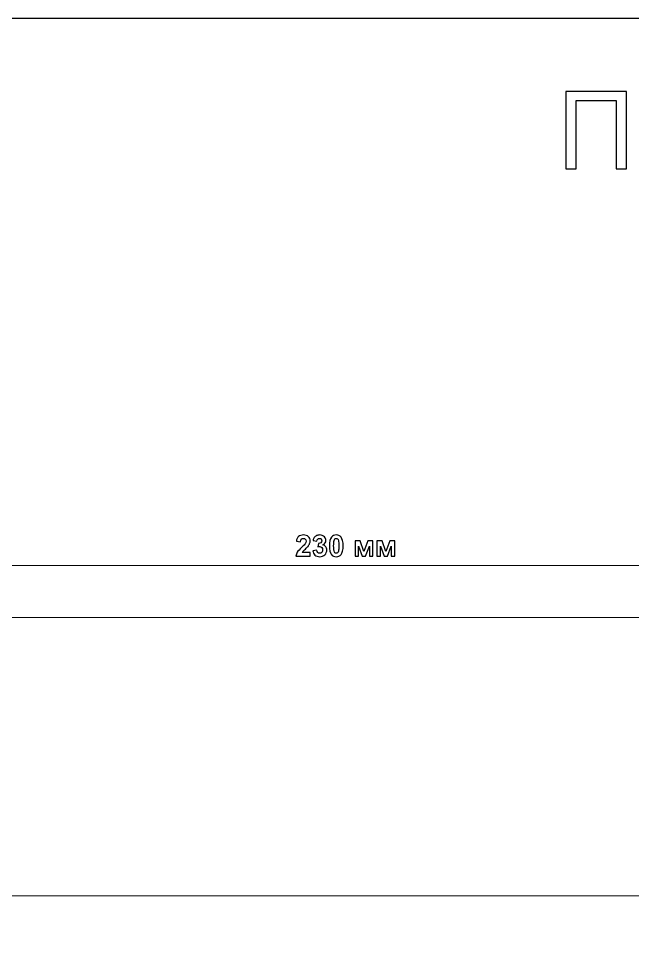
# Model space of a CAD drawing. Header units: centimetres. Extents: x -84 to 84, y -59 to 59.
# Drawn here: x -37.97 to -18.96, y 31.04 to 59.45 of the extents above; entities that cross this region are included whole.
import ezdxf

# ---------------------------------------------------------------- set-up
doc = ezdxf.new("R2010")
doc.units = ezdxf.units.CM
doc.header["$MEASUREMENT"] = 0
doc.layers.add('layer 1', color=7, linetype='Continuous')

msp = doc.modelspace()

# ---------------------------------------------------------------- linework, layer by layer
at = {"layer": 'layer 1', "color": 250}
msp.add_lwpolyline([(-84.1, -59.44999), (84.1, -59.44999), (84.1, 59.44999), (-84.1, 59.44999), (-84.1, -59.44999)], close=True, dxfattribs=at)
msp.add_open_spline([(-21.03054, 57.19262), (-21.03054, 57.19262), (-19.15274, 57.19262), (-19.15274, 57.19262), (-19.15274, 57.19262), (-19.15274, 57.19262), (-19.15274, 54.80026), (-19.15274, 54.80026), (-19.15274, 54.80026), (-19.15274, 54.80026), (-19.47016, 54.80026), (-19.47016, 54.80026), (-19.47016, 54.80026), (-19.47016, 54.80026), (-19.47016, 56.91195), (-19.47016, 56.91195), (-19.47016, 56.91195), (-19.47016, 56.91195), (-20.71312, 56.91195), (-20.71312, 56.91195), (-20.71312, 56.91195), (-20.71312, 56.91195), (-20.71312, 54.80026), (-20.71312, 54.80026), (-20.71312, 54.80026), (-20.71312, 54.80026), (-21.03054, 54.80026), (-21.03054, 54.80026), (-21.03054, 54.80026), (-21.03054, 54.80026), (-21.03054, 57.19262), (-21.03054, 57.19262)], degree=3, knots=[0, 0, 0, 0, 0.11111111, 0.11111111, 0.11111111, 0.11111111, 0.22222222, 0.22222222, 0.22222222, 0.22222222, 0.33333333, 0.33333333, 0.33333333, 0.33333333, 0.44444444, 0.44444444, 0.44444444, 0.44444444, 0.55555556, 0.55555556, 0.55555556, 0.55555556, 0.66666667, 0.66666667, 0.66666667, 0.66666667, 0.77777778, 0.77777778, 0.77777778, 0.77777778, 1, 1, 1, 1], dxfattribs=at)
at = {"layer": 'layer 1', "color": 155}
for points, knots in [([(-28.94306, 42.92508), (-28.94306, 42.92508), (-28.94306, 42.80859), (-28.94306, 42.80859), (-28.94306, 42.80859), (-28.94306, 42.80859), (-29.38424, 42.80859), (-29.38424, 42.80859), (-29.38424, 42.80859), (-29.3795, 42.85292), (-29.36513, 42.89481), (-29.34128, 42.9344), (-29.34128, 42.9344), (-29.31744, 42.974), (-29.2702, 43.02658), (-29.19988, 43.09216), (-29.19988, 43.09216), (-29.14316, 43.14506), (-29.10846, 43.18098), (-29.09562, 43.19978), (-29.09562, 43.19978), (-29.07835, 43.22577), (-29.06963, 43.25145), (-29.06963, 43.27698), (-29.06963, 43.27698), (-29.06963, 43.30511), (-29.07712, 43.32667), (-29.09226, 43.3418), (-29.09226, 43.3418), (-29.10724, 43.35693), (-29.12803, 43.36443), (-29.15448, 43.36443), (-29.15448, 43.36443), (-29.18077, 43.36443), (-29.20156, 43.35648), (-29.21715, 43.34058), (-29.21715, 43.34058), (-29.23259, 43.32483), (-29.24146, 43.29854), (-29.2439, 43.2617), (-29.2439, 43.2617), (-29.2439, 43.2617), (-29.36956, 43.27423), (-29.36956, 43.27423), (-29.36956, 43.27423), (-29.36207, 43.34363), (-29.33868, 43.39347), (-29.29924, 43.42374), (-29.29924, 43.42374), (-29.2598, 43.45385), (-29.21058, 43.46899), (-29.15142, 43.46899), (-29.15142, 43.46899), (-29.0866, 43.46899), (-29.0357, 43.45141), (-28.99855, 43.4164), (-28.99855, 43.4164), (-28.96155, 43.38139), (-28.94306, 43.33783), (-28.94306, 43.2857), (-28.94306, 43.2857), (-28.94306, 43.25604), (-28.94841, 43.22791), (-28.95896, 43.20101), (-28.95896, 43.20101), (-28.9695, 43.17426), (-28.98632, 43.14628), (-29.0094, 43.11693), (-29.0094, 43.11693), (-29.02454, 43.09736), (-29.05221, 43.06939), (-29.09195, 43.03285), (-29.09195, 43.03285), (-29.13185, 42.99631), (-29.15707, 42.97216), (-29.16762, 42.96008), (-29.16762, 42.96008), (-29.17832, 42.94816), (-29.18688, 42.93639), (-29.19346, 42.92508), (-29.19346, 42.92508), (-29.19346, 42.92508), (-28.94306, 42.92508), (-28.94306, 42.92508)], [0, 0, 0, 0, 0.04545455, 0.04545455, 0.04545455, 0.04545455, 0.09090909, 0.09090909, 0.09090909, 0.09090909, 0.13636364, 0.13636364, 0.13636364, 0.13636364, 0.18181818, 0.18181818, 0.18181818, 0.18181818, 0.22727273, 0.22727273, 0.22727273, 0.22727273, 0.27272727, 0.27272727, 0.27272727, 0.27272727, 0.31818182, 0.31818182, 0.31818182, 0.31818182, 0.36363636, 0.36363636, 0.36363636, 0.36363636, 0.40909091, 0.40909091, 0.40909091, 0.40909091, 0.45454545, 0.45454545, 0.45454545, 0.45454545, 0.5, 0.5, 0.5, 0.5, 0.54545455, 0.54545455, 0.54545455, 0.54545455, 0.59090909, 0.59090909, 0.59090909, 0.59090909, 0.63636364, 0.63636364, 0.63636364, 0.63636364, 0.68181818, 0.68181818, 0.68181818, 0.68181818, 0.72727273, 0.72727273, 0.72727273, 0.72727273, 0.77272727, 0.77272727, 0.77272727, 0.77272727, 0.81818182, 0.81818182, 0.81818182, 0.81818182, 0.86363636, 0.86363636, 0.86363636, 0.86363636, 0.90909091, 0.90909091, 0.90909091, 0.90909091, 1, 1, 1, 1]), ([(-28.86219, 42.98271), (-28.86219, 42.98271), (-28.7402, 42.99754), (-28.7402, 42.99754), (-28.7402, 42.99754), (-28.73637, 42.96635), (-28.72598, 42.9425), (-28.70901, 42.92599), (-28.70901, 42.92599), (-28.69204, 42.90948), (-28.67156, 42.90123), (-28.64756, 42.90123), (-28.64756, 42.90123), (-28.62172, 42.90123), (-28.60001, 42.91117), (-28.58228, 42.93089), (-28.58228, 42.93089), (-28.5647, 42.95061), (-28.55583, 42.97721), (-28.55583, 43.01084), (-28.55583, 43.01084), (-28.55583, 43.04248), (-28.56424, 43.0677), (-28.58121, 43.0862), (-28.58121, 43.0862), (-28.59818, 43.1047), (-28.61882, 43.11402), (-28.64328, 43.11402), (-28.64328, 43.11402), (-28.65933, 43.11402), (-28.67844, 43.11081), (-28.70075, 43.10455), (-28.70075, 43.10455), (-28.70075, 43.10455), (-28.68684, 43.20666), (-28.68684, 43.20666), (-28.68684, 43.20666), (-28.65291, 43.20575), (-28.62707, 43.21324), (-28.60919, 43.22898), (-28.60919, 43.22898), (-28.5913, 43.24458), (-28.58243, 43.26552), (-28.58243, 43.29166), (-28.58243, 43.29166), (-28.58243, 43.31383), (-28.58901, 43.33141), (-28.60215, 43.34471), (-28.60215, 43.34471), (-28.6153, 43.35785), (-28.63273, 43.36443), (-28.65459, 43.36443), (-28.65459, 43.36443), (-28.67614, 43.36443), (-28.69449, 43.35693), (-28.70962, 43.34195), (-28.70962, 43.34195), (-28.72491, 43.32697), (-28.73408, 43.30511), (-28.73744, 43.27637), (-28.73744, 43.27637), (-28.73744, 43.27637), (-28.85301, 43.29609), (-28.85301, 43.29609), (-28.85301, 43.29609), (-28.84491, 43.33614), (-28.83283, 43.36809), (-28.81648, 43.39209), (-28.81648, 43.39209), (-28.80027, 43.41594), (-28.7775, 43.43475), (-28.74845, 43.4485), (-28.74845, 43.4485), (-28.71941, 43.46211), (-28.68669, 43.46899), (-28.65061, 43.46899), (-28.65061, 43.46899), (-28.58885, 43.46899), (-28.53932, 43.44927), (-28.50202, 43.40967), (-28.50202, 43.40967), (-28.4713, 43.37727), (-28.45586, 43.34058), (-28.45586, 43.29976), (-28.45586, 43.29976), (-28.45586, 43.24198), (-28.48735, 43.19566), (-28.55048, 43.16126), (-28.55048, 43.16126), (-28.51288, 43.15316), (-28.48292, 43.13512), (-28.46029, 43.10699), (-28.46029, 43.10699), (-28.43782, 43.07886), (-28.42651, 43.04493), (-28.42651, 43.00518), (-28.42651, 43.00518), (-28.42651, 42.94755), (-28.4476, 42.89832), (-28.48964, 42.85766), (-28.48964, 42.85766), (-28.53168, 42.817), (-28.58396, 42.79667), (-28.64664, 42.79667), (-28.64664, 42.79667), (-28.70595, 42.79667), (-28.75518, 42.81379), (-28.79416, 42.84818), (-28.79416, 42.84818), (-28.83329, 42.88243), (-28.85592, 42.92722), (-28.86219, 42.98271)], [0, 0, 0, 0, 0.03448276, 0.03448276, 0.03448276, 0.03448276, 0.06896552, 0.06896552, 0.06896552, 0.06896552, 0.10344828, 0.10344828, 0.10344828, 0.10344828, 0.13793103, 0.13793103, 0.13793103, 0.13793103, 0.17241379, 0.17241379, 0.17241379, 0.17241379, 0.20689655, 0.20689655, 0.20689655, 0.20689655, 0.24137931, 0.24137931, 0.24137931, 0.24137931, 0.27586207, 0.27586207, 0.27586207, 0.27586207, 0.31034483, 0.31034483, 0.31034483, 0.31034483, 0.34482759, 0.34482759, 0.34482759, 0.34482759, 0.37931034, 0.37931034, 0.37931034, 0.37931034, 0.4137931, 0.4137931, 0.4137931, 0.4137931, 0.44827586, 0.44827586, 0.44827586, 0.44827586, 0.48275862, 0.48275862, 0.48275862, 0.48275862, 0.51724138, 0.51724138, 0.51724138, 0.51724138, 0.55172414, 0.55172414, 0.55172414, 0.55172414, 0.5862069, 0.5862069, 0.5862069, 0.5862069, 0.62068966, 0.62068966, 0.62068966, 0.62068966, 0.65517241, 0.65517241, 0.65517241, 0.65517241, 0.68965517, 0.68965517, 0.68965517, 0.68965517, 0.72413793, 0.72413793, 0.72413793, 0.72413793, 0.75862069, 0.75862069, 0.75862069, 0.75862069, 0.79310345, 0.79310345, 0.79310345, 0.79310345, 0.82758621, 0.82758621, 0.82758621, 0.82758621, 0.86206897, 0.86206897, 0.86206897, 0.86206897, 0.89655172, 0.89655172, 0.89655172, 0.89655172, 0.93103448, 0.93103448, 0.93103448, 0.93103448, 1, 1, 1, 1]), ([(-28.13513, 43.46899), (-28.07154, 43.46899), (-28.02186, 43.44621), (-27.98593, 43.40066), (-27.98593, 43.40066), (-27.94328, 43.34685), (-27.92188, 43.25742), (-27.92188, 43.13267), (-27.92188, 43.13267), (-27.92188, 43.00809), (-27.94343, 42.9185), (-27.98639, 42.86408), (-27.98639, 42.86408), (-28.02201, 42.81914), (-28.07154, 42.79667), (-28.13513, 42.79667), (-28.13513, 42.79667), (-28.19903, 42.79667), (-28.25055, 42.82128), (-28.28968, 42.8705), (-28.28968, 42.8705), (-28.32882, 42.91973), (-28.34839, 43.00763), (-28.34839, 43.1339), (-28.34839, 43.1339), (-28.34839, 43.25787), (-28.32683, 43.34715), (-28.28388, 43.40157), (-28.28388, 43.40157), (-28.24826, 43.44652), (-28.19873, 43.46899), (-28.13513, 43.46899)], [0, 0, 0, 0, 0.11111111, 0.11111111, 0.11111111, 0.11111111, 0.22222222, 0.22222222, 0.22222222, 0.22222222, 0.33333333, 0.33333333, 0.33333333, 0.33333333, 0.44444444, 0.44444444, 0.44444444, 0.44444444, 0.55555556, 0.55555556, 0.55555556, 0.55555556, 0.66666667, 0.66666667, 0.66666667, 0.66666667, 0.77777778, 0.77777778, 0.77777778, 0.77777778, 1, 1, 1, 1]), ([(-28.13513, 43.36443), (-28.15011, 43.36443), (-28.16357, 43.35953), (-28.17519, 43.34975), (-28.17519, 43.34975), (-28.18696, 43.34012), (-28.19613, 43.32269), (-28.20255, 43.29747), (-28.20255, 43.29747), (-28.21111, 43.26491), (-28.21539, 43.20987), (-28.21539, 43.13267), (-28.21539, 43.13267), (-28.21539, 43.05532), (-28.21157, 43.00228), (-28.20392, 42.97338), (-28.20392, 42.97338), (-28.19628, 42.94449), (-28.18665, 42.92523), (-28.17503, 42.9156), (-28.17503, 42.9156), (-28.16341, 42.90597), (-28.15011, 42.90123), (-28.13513, 42.90123), (-28.13513, 42.90123), (-28.12015, 42.90123), (-28.1067, 42.90612), (-28.09493, 42.9159), (-28.09493, 42.9159), (-28.08331, 42.92554), (-28.07414, 42.94296), (-28.06772, 42.96819), (-28.06772, 42.96819), (-28.05916, 43.00044), (-28.05488, 43.05532), (-28.05488, 43.13267), (-28.05488, 43.13267), (-28.05488, 43.20987), (-28.0587, 43.26292), (-28.06634, 43.29181), (-28.06634, 43.29181), (-28.07399, 43.3207), (-28.08362, 43.34012), (-28.09523, 43.34975), (-28.09523, 43.34975), (-28.10685, 43.35953), (-28.12015, 43.36443), (-28.13513, 43.36443)], [0, 0, 0, 0, 0.07692308, 0.07692308, 0.07692308, 0.07692308, 0.15384615, 0.15384615, 0.15384615, 0.15384615, 0.23076923, 0.23076923, 0.23076923, 0.23076923, 0.30769231, 0.30769231, 0.30769231, 0.30769231, 0.38461538, 0.38461538, 0.38461538, 0.38461538, 0.46153846, 0.46153846, 0.46153846, 0.46153846, 0.53846154, 0.53846154, 0.53846154, 0.53846154, 0.61538462, 0.61538462, 0.61538462, 0.61538462, 0.69230769, 0.69230769, 0.69230769, 0.69230769, 0.76923077, 0.76923077, 0.76923077, 0.76923077, 0.84615385, 0.84615385, 0.84615385, 0.84615385, 1, 1, 1, 1]), ([(-27.55224, 43.28463), (-27.55224, 43.28463), (-27.3954, 43.28463), (-27.3954, 43.28463), (-27.3954, 43.28463), (-27.3954, 43.28463), (-27.27845, 42.9529), (-27.27845, 42.9529), (-27.27845, 42.9529), (-27.27845, 42.9529), (-27.15952, 43.28463), (-27.15952, 43.28463), (-27.15952, 43.28463), (-27.15952, 43.28463), (-27.00374, 43.28463), (-27.00374, 43.28463), (-27.00374, 43.28463), (-27.00374, 43.28463), (-27.00374, 42.80859), (-27.00374, 42.80859), (-27.00374, 42.80859), (-27.00374, 42.80859), (-27.11106, 42.80859), (-27.11106, 42.80859), (-27.11106, 42.80859), (-27.11106, 42.80859), (-27.11106, 43.12197), (-27.11106, 43.12197), (-27.11106, 43.12197), (-27.11106, 43.12197), (-27.22632, 42.80859), (-27.22632, 42.80859), (-27.22632, 42.80859), (-27.22632, 42.80859), (-27.3344, 42.80859), (-27.3344, 42.80859), (-27.3344, 42.80859), (-27.3344, 42.80859), (-27.44493, 43.12197), (-27.44493, 43.12197), (-27.44493, 43.12197), (-27.44493, 43.12197), (-27.44493, 42.80859), (-27.44493, 42.80859), (-27.44493, 42.80859), (-27.44493, 42.80859), (-27.55224, 42.80859), (-27.55224, 42.80859), (-27.55224, 42.80859), (-27.55224, 42.80859), (-27.55224, 43.28463), (-27.55224, 43.28463)], [0, 0, 0, 0, 0.07142857, 0.07142857, 0.07142857, 0.07142857, 0.14285714, 0.14285714, 0.14285714, 0.14285714, 0.21428571, 0.21428571, 0.21428571, 0.21428571, 0.28571429, 0.28571429, 0.28571429, 0.28571429, 0.35714286, 0.35714286, 0.35714286, 0.35714286, 0.42857143, 0.42857143, 0.42857143, 0.42857143, 0.5, 0.5, 0.5, 0.5, 0.57142857, 0.57142857, 0.57142857, 0.57142857, 0.64285714, 0.64285714, 0.64285714, 0.64285714, 0.71428571, 0.71428571, 0.71428571, 0.71428571, 0.78571429, 0.78571429, 0.78571429, 0.78571429, 0.85714286, 0.85714286, 0.85714286, 0.85714286, 1, 1, 1, 1]), ([(-26.8738, 43.28463), (-26.8738, 43.28463), (-26.71696, 43.28463), (-26.71696, 43.28463), (-26.71696, 43.28463), (-26.71696, 43.28463), (-26.60001, 42.9529), (-26.60001, 42.9529), (-26.60001, 42.9529), (-26.60001, 42.9529), (-26.48108, 43.28463), (-26.48108, 43.28463), (-26.48108, 43.28463), (-26.48108, 43.28463), (-26.3253, 43.28463), (-26.3253, 43.28463), (-26.3253, 43.28463), (-26.3253, 43.28463), (-26.3253, 42.80859), (-26.3253, 42.80859), (-26.3253, 42.80859), (-26.3253, 42.80859), (-26.43262, 42.80859), (-26.43262, 42.80859), (-26.43262, 42.80859), (-26.43262, 42.80859), (-26.43262, 43.12197), (-26.43262, 43.12197), (-26.43262, 43.12197), (-26.43262, 43.12197), (-26.54788, 42.80859), (-26.54788, 42.80859), (-26.54788, 42.80859), (-26.54788, 42.80859), (-26.65596, 42.80859), (-26.65596, 42.80859), (-26.65596, 42.80859), (-26.65596, 42.80859), (-26.76649, 43.12197), (-26.76649, 43.12197), (-26.76649, 43.12197), (-26.76649, 43.12197), (-26.76649, 42.80859), (-26.76649, 42.80859), (-26.76649, 42.80859), (-26.76649, 42.80859), (-26.8738, 42.80859), (-26.8738, 42.80859), (-26.8738, 42.80859), (-26.8738, 42.80859), (-26.8738, 43.28463), (-26.8738, 43.28463)], [0, 0, 0, 0, 0.07142857, 0.07142857, 0.07142857, 0.07142857, 0.14285714, 0.14285714, 0.14285714, 0.14285714, 0.21428571, 0.21428571, 0.21428571, 0.21428571, 0.28571429, 0.28571429, 0.28571429, 0.28571429, 0.35714286, 0.35714286, 0.35714286, 0.35714286, 0.42857143, 0.42857143, 0.42857143, 0.42857143, 0.5, 0.5, 0.5, 0.5, 0.57142857, 0.57142857, 0.57142857, 0.57142857, 0.64285714, 0.64285714, 0.64285714, 0.64285714, 0.71428571, 0.71428571, 0.71428571, 0.71428571, 0.78571429, 0.78571429, 0.78571429, 0.78571429, 0.85714286, 0.85714286, 0.85714286, 0.85714286, 1, 1, 1, 1])]:
    msp.add_open_spline(points, degree=3, knots=knots, dxfattribs=at)
at = {"layer": 'layer 1', "color": 155, "lineweight": 9}
msp.add_open_spline([(-39.3777, 42.5288), (-39.3777, 42.5288), (-16.3777, 42.5288), (-16.3777, 42.5288)], degree=3, dxfattribs=at)
at = {"layer": 'layer 1', "color": 254, "lineweight": 20}
msp.add_open_spline([(-54.95849, 40.91887), (-54.95849, 40.91887), (50.96113, 40.91887), (50.96113, 40.91887), (50.96113, 40.91887), (51.67024, 40.91887), (51.62215, 40.8421), (51.62143, 40.51579), (51.62143, 40.51579), (51.62143, 40.51579), (51.62143, 36.61422), (51.62143, 36.61422), (51.62143, 36.61422), (51.62143, 36.61422), (51.62143, 32.71265), (51.62143, 32.71265), (51.62143, 32.71265), (51.62215, 32.38634), (51.67024, 32.30957), (50.96113, 32.30957), (50.96113, 32.30957), (50.96113, 32.30957), (-54.95849, 32.30957), (-54.95849, 32.30957), (-54.95849, 32.30957), (-55.07312, 32.30957), (-55.07723, 32.3094), (-55.18469, 32.34926), (-55.18469, 32.34926), (-55.88335, 32.60842), (-56.58204, 32.86765), (-57.2807, 33.12684), (-57.2807, 33.12684), (-57.39009, 33.16739), (-57.37765, 33.14096), (-57.37765, 33.25473), (-57.37765, 33.25473), (-57.37765, 33.55789), (-57.37765, 33.86106), (-57.37765, 34.16422), (-57.37765, 34.16422), (-57.37765, 34.16422), (-42.37765, 34.16422), (-42.37765, 34.16422), (-42.37765, 34.16422), (-42.37765, 34.16422), (-42.37765, 36.61422), (-42.37765, 36.61422), (-42.37765, 36.61422), (-42.37765, 36.61422), (-42.37765, 39.06422), (-42.37765, 39.06422), (-42.37765, 39.06422), (-42.37765, 39.06422), (-57.37765, 39.06422), (-57.37765, 39.06422), (-57.37765, 39.06422), (-57.37765, 39.36738), (-57.37765, 39.67055), (-57.37765, 39.97371), (-57.37765, 39.97371), (-57.37765, 40.08748), (-57.39009, 40.06105), (-57.2807, 40.1016), (-57.2807, 40.1016), (-56.58204, 40.36079), (-55.88335, 40.62002), (-55.18469, 40.87918), (-55.18469, 40.87918), (-55.07723, 40.91904), (-55.07312, 40.91887), (-54.95849, 40.91887)], degree=3, knots=[0, 0, 0, 0, 0.05263158, 0.05263158, 0.05263158, 0.05263158, 0.10526316, 0.10526316, 0.10526316, 0.10526316, 0.15789474, 0.15789474, 0.15789474, 0.15789474, 0.21052632, 0.21052632, 0.21052632, 0.21052632, 0.26315789, 0.26315789, 0.26315789, 0.26315789, 0.31578947, 0.31578947, 0.31578947, 0.31578947, 0.36842105, 0.36842105, 0.36842105, 0.36842105, 0.42105263, 0.42105263, 0.42105263, 0.42105263, 0.47368421, 0.47368421, 0.47368421, 0.47368421, 0.52631579, 0.52631579, 0.52631579, 0.52631579, 0.57894737, 0.57894737, 0.57894737, 0.57894737, 0.63157895, 0.63157895, 0.63157895, 0.63157895, 0.68421053, 0.68421053, 0.68421053, 0.68421053, 0.73684211, 0.73684211, 0.73684211, 0.73684211, 0.78947368, 0.78947368, 0.78947368, 0.78947368, 0.84210526, 0.84210526, 0.84210526, 0.84210526, 0.89473684, 0.89473684, 0.89473684, 0.89473684, 1, 1, 1, 1], dxfattribs=at)

doc.saveas('drawing.dxf')
